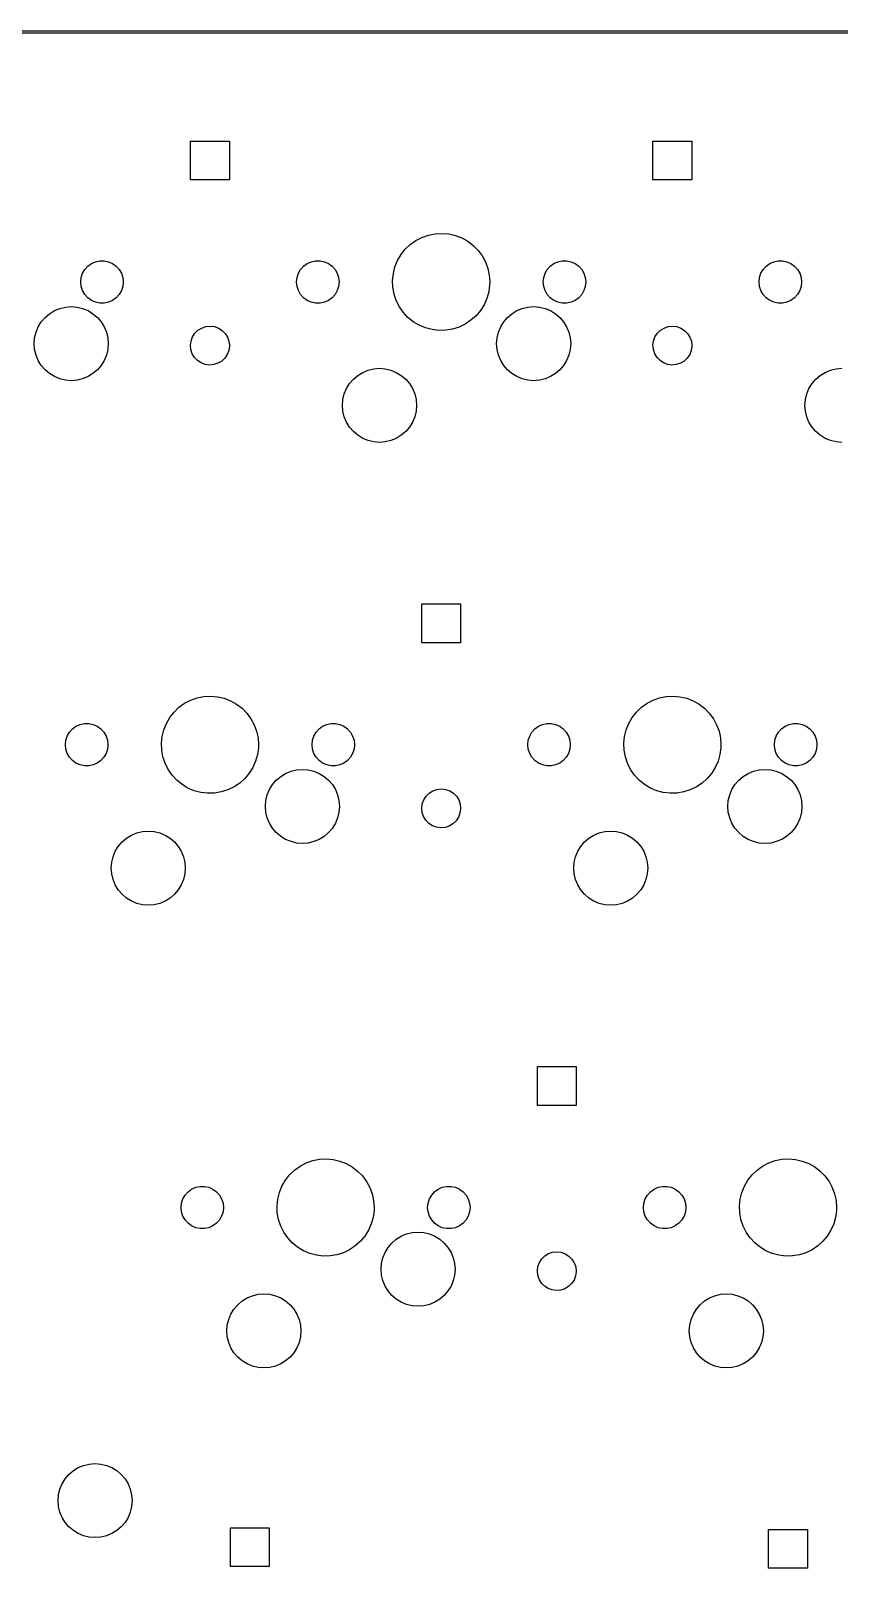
# Model space of a CAD drawing. Extents: x 64 to 386, y -179 to -50.
# Drawn here: x 122.3 to 155.6, y -113.8 to -50.5 of the extents above; entities that cross this region are included whole.
import ezdxf

# ---------------------------------------------------------------- set-up
doc = ezdxf.new("R2010")
doc.units = 0
doc.layers.add('BLACK', color=7, linetype='CONTINUOUS')

msp = doc.modelspace()

# ---------------------------------------------------------------- linework, layer by layer
at = {"layer": 'BLACK', "linetype": 'CONTINUOUS'}
for p, q in [((69.04, -50.46), (380.87, -50.46)), ((380.87, -50.56), (69.04, -50.56)), ((128.86, -56.6), (128.86, -55)), ((128.86, -55), (130.46, -55)), ((130.46, -55), (130.46, -56.6)), ((147.91, -56.6), (147.91, -55)), ((147.91, -55), (149.51, -55)), ((149.51, -55), (149.51, -56.6)), ((130.46, -56.6), (128.86, -56.6)), ((149.51, -56.6), (147.91, -56.6)), ((138.657, -58.8709), (138.934, -58.8158)), ((138.934, -58.8158), (139.216, -58.8002)), ((139.216, -58.8002), (139.498, -58.8246)), ((139.498, -58.8246), (139.773, -58.8884)), ((137.531, -59.6758), (137.706, -59.454)), ((137.706, -59.454), (137.91, -59.259)), ((137.91, -59.259), (138.14, -59.0947)), ((138.14, -59.0947), (138.391, -58.9645)), ((138.391, -58.9645), (138.657, -58.8709)), ((139.773, -58.8884), (140.037, -58.9903)), ((140.037, -58.9903), (140.283, -59.1284)), ((140.283, -59.1284), (140.508, -59.2998)), ((140.508, -59.2998), (140.706, -59.5011)), ((124.63, -60.1497), (124.777, -60.0422)), ((124.777, -60.0422), (124.945, -59.9678)), ((124.945, -59.9678), (125.124, -59.9298)), ((125.124, -59.9298), (125.306, -59.9298)), ((125.306, -59.9298), (125.485, -59.9678)), ((125.485, -59.9678), (125.652, -60.0422)), ((125.652, -60.0422), (125.8, -60.1497)), ((133.52, -60.1497), (133.667, -60.0422)), ((133.667, -60.0422), (133.835, -59.9678)), ((133.835, -59.9678), (134.014, -59.9298)), ((134.014, -59.9298), (134.196, -59.9298)), ((134.196, -59.9298), (134.375, -59.9678)), ((134.375, -59.9678), (134.542, -60.0422)), ((134.542, -60.0422), (134.69, -60.1497)), ((137.283, -60.182), (137.389, -59.9201)), ((137.389, -59.9201), (137.531, -59.6758)), ((140.706, -59.5011), (140.874, -59.7283)), ((140.874, -59.7283), (141.008, -59.977)), ((141.008, -59.977), (141.106, -60.242)), ((143.68, -60.1497), (143.827, -60.0422)), ((143.827, -60.0422), (143.995, -59.9678)), ((143.995, -59.9678), (144.174, -59.9298)), ((144.174, -59.9298), (144.356, -59.9298)), ((144.356, -59.9298), (144.535, -59.9678)), ((144.535, -59.9678), (144.702, -60.0422)), ((144.702, -60.0422), (144.85, -60.1497)), ((152.57, -60.1497), (152.718, -60.0422)), ((152.718, -60.0422), (152.885, -59.9678)), ((152.885, -59.9678), (153.064, -59.9298)), ((153.064, -59.9298), (153.246, -59.9298)), ((153.246, -59.9298), (153.425, -59.9678)), ((153.425, -59.9678), (153.593, -60.0422)), ((153.593, -60.0422), (153.74, -60.1497)), ((124.34, -60.8), (124.359, -60.6181)), ((124.359, -60.6181), (124.416, -60.4441)), ((124.416, -60.4441), (124.507, -60.2857)), ((124.507, -60.2857), (124.63, -60.1497)), ((125.8, -60.1497), (125.923, -60.2857)), ((125.923, -60.2857), (126.014, -60.4441)), ((126.014, -60.4441), (126.071, -60.6181)), ((126.071, -60.6181), (126.09, -60.8)), ((133.23, -60.8), (133.249, -60.6181)), ((133.249, -60.6181), (133.306, -60.4441)), ((133.306, -60.4441), (133.397, -60.2857)), ((133.397, -60.2857), (133.52, -60.1497)), ((134.69, -60.1497), (134.813, -60.2857)), ((134.813, -60.2857), (134.904, -60.4441)), ((134.904, -60.4441), (134.961, -60.6181)), ((134.961, -60.6181), (134.98, -60.8)), ((137.186, -60.7372), (137.215, -60.4561)), ((137.197, -61.0195), (137.186, -60.7372)), ((137.215, -60.4561), (137.283, -60.182)), ((141.106, -60.242), (141.165, -60.5182)), ((141.165, -60.5182), (141.185, -60.8)), ((143.39, -60.8), (143.409, -60.6181)), ((143.409, -60.6181), (143.466, -60.4441)), ((143.466, -60.4441), (143.557, -60.2857)), ((143.557, -60.2857), (143.68, -60.1497)), ((144.85, -60.1497), (144.973, -60.2857)), ((144.973, -60.2857), (145.064, -60.4441)), ((145.064, -60.4441), (145.121, -60.6181)), ((145.121, -60.6181), (145.14, -60.8)), ((152.28, -60.8), (152.299, -60.6181)), ((152.299, -60.6181), (152.356, -60.4441)), ((152.356, -60.4441), (152.447, -60.2857)), ((152.447, -60.2857), (152.57, -60.1497)), ((153.74, -60.1497), (153.863, -60.2857)), ((153.863, -60.2857), (153.954, -60.4441)), ((153.954, -60.4441), (154.011, -60.6181)), ((154.011, -60.6181), (154.03, -60.8)), ((124.359, -60.9819), (124.34, -60.8)), ((124.416, -61.1559), (124.359, -60.9819)), ((124.507, -61.3143), (124.416, -61.1559)), ((124.63, -61.4503), (124.507, -61.3143)), ((125.923, -61.3143), (125.8, -61.4503)), ((126.014, -61.1559), (125.923, -61.3143)), ((126.071, -60.9819), (126.014, -61.1559)), ((126.09, -60.8), (126.071, -60.9819)), ((133.249, -60.9819), (133.23, -60.8)), ((133.306, -61.1559), (133.249, -60.9819)), ((133.397, -61.3143), (133.306, -61.1559)), ((133.52, -61.4503), (133.397, -61.3143)), ((134.813, -61.3143), (134.69, -61.4503)), ((134.904, -61.1559), (134.813, -61.3143)), ((134.961, -60.9819), (134.904, -61.1559)), ((134.98, -60.8), (134.961, -60.9819)), ((137.248, -61.2974), (137.197, -61.0195)), ((137.337, -61.5654), (137.248, -61.2974)), ((141.143, -61.2056), (141.067, -61.4775)), ((141.181, -60.9256), (141.143, -61.2056)), ((141.185, -60.8), (141.181, -60.9256)), ((143.409, -60.9819), (143.39, -60.8)), ((143.466, -61.1559), (143.409, -60.9819)), ((143.557, -61.3143), (143.466, -61.1559)), ((143.68, -61.4503), (143.557, -61.3143)), ((144.973, -61.3143), (144.85, -61.4503)), ((145.064, -61.1559), (144.973, -61.3143)), ((145.121, -60.9819), (145.064, -61.1559)), ((145.14, -60.8), (145.121, -60.9819)), ((152.299, -60.9819), (152.28, -60.8)), ((152.356, -61.1559), (152.299, -60.9819)), ((152.447, -61.3143), (152.356, -61.1559)), ((152.57, -61.4503), (152.447, -61.3143)), ((153.863, -61.3143), (153.74, -61.4503)), ((153.954, -61.1559), (153.863, -61.3143)), ((154.011, -60.9819), (153.954, -61.1559)), ((154.03, -60.8), (154.011, -60.9819)), ((123.049, -62.1062), (123.253, -61.9812)), ((123.253, -61.9812), (123.474, -61.8896)), ((123.474, -61.8896), (123.706, -61.8338)), ((123.706, -61.8338), (123.945, -61.815)), ((123.945, -61.815), (124.184, -61.8338)), ((124.184, -61.8338), (124.416, -61.8896)), ((124.416, -61.8896), (124.637, -61.9812)), ((124.777, -61.5578), (124.63, -61.4503)), ((124.637, -61.9812), (124.841, -62.1062)), ((124.945, -61.6322), (124.777, -61.5578)), ((125.124, -61.6702), (124.945, -61.6322)), ((125.306, -61.6702), (125.124, -61.6702)), ((125.485, -61.6322), (125.306, -61.6702)), ((125.652, -61.5578), (125.485, -61.6322)), ((125.8, -61.4503), (125.652, -61.5578)), ((133.667, -61.5578), (133.52, -61.4503)), ((133.835, -61.6322), (133.667, -61.5578)), ((134.014, -61.6702), (133.835, -61.6322)), ((134.196, -61.6702), (134.014, -61.6702)), ((134.375, -61.6322), (134.196, -61.6702)), ((134.542, -61.5578), (134.375, -61.6322)), ((134.69, -61.4503), (134.542, -61.5578)), ((137.464, -61.8181), (137.337, -61.5654)), ((137.624, -62.0505), (137.464, -61.8181)), ((140.803, -61.9756), (140.621, -62.1918)), ((140.953, -61.7359), (140.803, -61.9756)), ((141.067, -61.4775), (140.953, -61.7359)), ((142.099, -62.1062), (142.303, -61.9812)), ((142.303, -61.9812), (142.524, -61.8896)), ((142.524, -61.8896), (142.756, -61.8338)), ((142.756, -61.8338), (142.995, -61.815)), ((142.995, -61.815), (143.234, -61.8338)), ((143.234, -61.8338), (143.466, -61.8896)), ((143.466, -61.8896), (143.687, -61.9812)), ((143.827, -61.5578), (143.68, -61.4503)), ((143.687, -61.9812), (143.891, -62.1062)), ((143.995, -61.6322), (143.827, -61.5578)), ((144.174, -61.6702), (143.995, -61.6322)), ((144.356, -61.6702), (144.174, -61.6702)), ((144.535, -61.6322), (144.356, -61.6702)), ((144.702, -61.5578), (144.535, -61.6322)), ((144.85, -61.4503), (144.702, -61.5578)), ((152.718, -61.5578), (152.57, -61.4503)), ((152.885, -61.6322), (152.718, -61.5578)), ((153.064, -61.6702), (152.885, -61.6322)), ((153.246, -61.6702), (153.064, -61.6702)), ((153.425, -61.6322), (153.246, -61.6702)), ((153.593, -61.5578), (153.425, -61.6322)), ((153.74, -61.4503), (153.593, -61.5578)), ((122.495, -62.8687), (122.586, -62.6477)), ((122.586, -62.6477), (122.711, -62.4436)), ((122.711, -62.4436), (122.867, -62.2617)), ((122.867, -62.2617), (123.049, -62.1062)), ((124.841, -62.1062), (125.023, -62.2617)), ((125.023, -62.2617), (125.179, -62.4436)), ((125.179, -62.4436), (125.304, -62.6477)), ((125.304, -62.6477), (125.395, -62.8687)), ((129.319, -62.6961), (129.488, -62.6387)), ((129.488, -62.6387), (129.666, -62.62)), ((129.666, -62.62), (129.843, -62.6411)), ((129.843, -62.6411), (130.011, -62.701)), ((137.816, -62.2579), (137.624, -62.0505)), ((138.035, -62.4363), (137.816, -62.2579)), ((138.277, -62.582), (138.035, -62.4363)), ((138.537, -62.6922), (138.277, -62.582)), ((140.176, -62.5373), (139.921, -62.6596)), ((140.411, -62.3803), (140.176, -62.5373)), ((140.621, -62.1918), (140.411, -62.3803)), ((141.545, -62.8687), (141.636, -62.6477)), ((141.636, -62.6477), (141.761, -62.4436)), ((141.761, -62.4436), (141.917, -62.2617)), ((141.917, -62.2617), (142.099, -62.1062)), ((143.891, -62.1062), (144.073, -62.2617)), ((144.073, -62.2617), (144.229, -62.4436)), ((144.229, -62.4436), (144.354, -62.6477)), ((144.354, -62.6477), (144.445, -62.8687)), ((148.369, -62.6961), (148.538, -62.6387)), ((148.538, -62.6387), (148.716, -62.62)), ((148.716, -62.62), (148.893, -62.6411)), ((148.893, -62.6411), (149.061, -62.701)), ((122.42, -63.34), (122.439, -63.1014)), ((122.439, -63.1014), (122.495, -62.8687)), ((125.395, -62.8687), (125.451, -63.1014)), ((125.451, -63.1014), (125.47, -63.34)), ((128.86, -63.4088), (128.882, -63.2319)), ((128.882, -63.2319), (128.943, -63.0643)), ((128.943, -63.0643), (129.04, -62.9144)), ((129.04, -62.9144), (129.167, -62.7896)), ((129.167, -62.7896), (129.319, -62.6961)), ((130.011, -62.701), (130.161, -62.7965)), ((130.161, -62.7965), (130.287, -62.9231)), ((130.287, -62.9231), (130.381, -63.0743)), ((130.381, -63.0743), (130.44, -63.2428)), ((130.44, -63.2428), (130.46, -63.42)), ((138.81, -62.7646), (138.537, -62.6922)), ((139.091, -62.7978), (138.81, -62.7646)), ((139.373, -62.7911), (139.091, -62.7978)), ((139.652, -62.7447), (139.373, -62.7911)), ((139.921, -62.6596), (139.652, -62.7447)), ((141.47, -63.34), (141.489, -63.1014)), ((141.489, -63.1014), (141.545, -62.8687)), ((144.445, -62.8687), (144.501, -63.1014)), ((144.501, -63.1014), (144.52, -63.34)), ((147.91, -63.4088), (147.932, -63.2319)), ((147.932, -63.2319), (147.993, -63.0643)), ((147.993, -63.0643), (148.09, -62.9144)), ((148.09, -62.9144), (148.217, -62.7896)), ((148.217, -62.7896), (148.369, -62.6961)), ((149.061, -62.701), (149.211, -62.7965)), ((149.211, -62.7965), (149.337, -62.9231)), ((149.337, -62.9231), (149.431, -63.0743)), ((149.431, -63.0743), (149.49, -63.2428)), ((149.49, -63.2428), (149.51, -63.42)), ((122.439, -63.5786), (122.42, -63.34)), ((122.495, -63.8113), (122.439, -63.5786)), ((122.586, -64.0323), (122.495, -63.8113)), ((125.395, -63.8113), (125.304, -64.0323)), ((125.451, -63.5786), (125.395, -63.8113)), ((125.47, -63.34), (125.451, -63.5786)), ((128.877, -63.5863), (128.86, -63.4088)), ((128.934, -63.7556), (128.877, -63.5863)), ((129.026, -63.9081), (128.934, -63.7556)), ((129.15, -64.0364), (129.026, -63.9081)), ((130.372, -63.7857), (130.273, -63.9342)), ((130.435, -63.619), (130.372, -63.7857)), ((130.46, -63.4423), (130.435, -63.619)), ((130.46, -63.42), (130.46, -63.4423)), ((141.489, -63.5786), (141.47, -63.34)), ((141.545, -63.8113), (141.489, -63.5786)), ((141.636, -64.0323), (141.545, -63.8113)), ((144.445, -63.8113), (144.354, -64.0323)), ((144.501, -63.5786), (144.445, -63.8113)), ((144.52, -63.34), (144.501, -63.5786)), ((147.927, -63.5863), (147.91, -63.4088)), ((147.984, -63.7556), (147.927, -63.5863)), ((148.076, -63.9081), (147.984, -63.7556)), ((148.2, -64.0364), (148.076, -63.9081)), ((149.422, -63.7857), (149.323, -63.9342)), ((149.485, -63.619), (149.422, -63.7857)), ((149.51, -63.4423), (149.485, -63.619)), ((149.51, -63.42), (149.51, -63.4423)), ((122.711, -64.2364), (122.586, -64.0323)), ((122.867, -64.4183), (122.711, -64.2364)), ((123.049, -64.5738), (122.867, -64.4183)), ((125.023, -64.4183), (124.841, -64.5738)), ((125.179, -64.2364), (125.023, -64.4183)), ((125.304, -64.0323), (125.179, -64.2364)), ((129.299, -64.1341), (129.15, -64.0364)), ((129.466, -64.1962), (129.299, -64.1341)), ((129.643, -64.2198), (129.466, -64.1962)), ((129.821, -64.2037), (129.643, -64.2198)), ((129.99, -64.1485), (129.821, -64.2037)), ((130.144, -64.0572), (129.99, -64.1485)), ((130.273, -63.9342), (130.144, -64.0572)), ((135.749, -64.6462), (135.953, -64.5212)), ((135.953, -64.5212), (136.174, -64.4296)), ((136.174, -64.4296), (136.406, -64.3738)), ((136.406, -64.3738), (136.645, -64.355)), ((136.645, -64.355), (136.884, -64.3738)), ((136.884, -64.3738), (137.116, -64.4296)), ((137.116, -64.4296), (137.337, -64.5212)), ((137.337, -64.5212), (137.541, -64.6462)), ((141.761, -64.2364), (141.636, -64.0323)), ((141.917, -64.4183), (141.761, -64.2364)), ((142.099, -64.5738), (141.917, -64.4183)), ((144.073, -64.4183), (143.891, -64.5738)), ((144.229, -64.2364), (144.073, -64.4183)), ((144.354, -64.0323), (144.229, -64.2364)), ((148.349, -64.1341), (148.2, -64.0364)), ((148.516, -64.1962), (148.349, -64.1341)), ((148.693, -64.2198), (148.516, -64.1962)), ((148.871, -64.2037), (148.693, -64.2198)), ((149.04, -64.1485), (148.871, -64.2037)), ((149.194, -64.0572), (149.04, -64.1485)), ((149.323, -63.9342), (149.194, -64.0572)), ((154.799, -64.6462), (155.003, -64.5212)), ((155.003, -64.5212), (155.224, -64.4296)), ((155.224, -64.4296), (155.456, -64.3738)), ((155.456, -64.3738), (155.695, -64.355)), ((123.253, -64.6988), (123.049, -64.5738)), ((123.474, -64.7904), (123.253, -64.6988)), ((123.706, -64.8462), (123.474, -64.7904)), ((123.945, -64.865), (123.706, -64.8462)), ((124.184, -64.8462), (123.945, -64.865)), ((124.416, -64.7904), (124.184, -64.8462)), ((124.637, -64.6988), (124.416, -64.7904)), ((124.841, -64.5738), (124.637, -64.6988)), ((135.195, -65.4087), (135.286, -65.1877)), ((135.286, -65.1877), (135.411, -64.9836)), ((135.411, -64.9836), (135.567, -64.8017)), ((135.567, -64.8017), (135.749, -64.6462)), ((137.541, -64.6462), (137.723, -64.8017)), ((137.723, -64.8017), (137.879, -64.9836)), ((137.879, -64.9836), (138.004, -65.1877)), ((138.004, -65.1877), (138.095, -65.4087)), ((142.303, -64.6988), (142.099, -64.5738)), ((142.524, -64.7904), (142.303, -64.6988)), ((142.756, -64.8462), (142.524, -64.7904)), ((142.995, -64.865), (142.756, -64.8462)), ((143.234, -64.8462), (142.995, -64.865)), ((143.466, -64.7904), (143.234, -64.8462)), ((143.687, -64.6988), (143.466, -64.7904)), ((143.891, -64.5738), (143.687, -64.6988)), ((154.245, -65.4087), (154.336, -65.1877)), ((154.336, -65.1877), (154.461, -64.9836)), ((154.461, -64.9836), (154.617, -64.8017)), ((154.617, -64.8017), (154.799, -64.6462)), ((135.12, -65.88), (135.139, -65.6414)), ((135.139, -65.6414), (135.195, -65.4087)), ((138.095, -65.4087), (138.151, -65.6414)), ((138.151, -65.6414), (138.17, -65.88)), ((154.17, -65.88), (154.189, -65.6414)), ((154.189, -65.6414), (154.245, -65.4087)), ((135.139, -66.1186), (135.12, -65.88)), ((135.195, -66.3513), (135.139, -66.1186)), ((135.286, -66.5723), (135.195, -66.3513)), ((138.095, -66.3513), (138.004, -66.5723)), ((138.151, -66.1186), (138.095, -66.3513)), ((138.17, -65.88), (138.151, -66.1186)), ((154.189, -66.1186), (154.17, -65.88)), ((154.245, -66.3513), (154.189, -66.1186)), ((154.336, -66.5723), (154.245, -66.3513)), ((135.411, -66.7764), (135.286, -66.5723)), ((135.567, -66.9583), (135.411, -66.7764)), ((135.749, -67.1138), (135.567, -66.9583)), ((137.723, -66.9583), (137.541, -67.1138)), ((137.879, -66.7764), (137.723, -66.9583)), ((138.004, -66.5723), (137.879, -66.7764)), ((154.461, -66.7764), (154.336, -66.5723)), ((154.617, -66.9583), (154.461, -66.7764)), ((154.799, -67.1138), (154.617, -66.9583)), ((135.953, -67.2388), (135.749, -67.1138)), ((136.174, -67.3304), (135.953, -67.2388)), ((136.406, -67.3862), (136.174, -67.3304)), ((136.645, -67.405), (136.406, -67.3862)), ((136.884, -67.3862), (136.645, -67.405)), ((137.116, -67.3304), (136.884, -67.3862)), ((137.337, -67.2388), (137.116, -67.3304)), ((137.541, -67.1138), (137.337, -67.2388)), ((155.003, -67.2388), (154.799, -67.1138)), ((155.224, -67.3304), (155.003, -67.2388)), ((155.456, -67.3862), (155.224, -67.3304)), ((155.695, -67.405), (155.456, -67.3862)), ((138.385, -75.65), (138.385, -74.05)), ((138.385, -74.05), (139.985, -74.05)), ((139.985, -74.05), (139.985, -75.65)), ((139.985, -75.65), (138.385, -75.65)), ((128.181, -78.504), (128.385, -78.309)), ((128.385, -78.309), (128.615, -78.1447)), ((128.615, -78.1447), (128.866, -78.0145)), ((128.866, -78.0145), (129.132, -77.9209)), ((129.132, -77.9209), (129.409, -77.8658)), ((129.409, -77.8658), (129.691, -77.8502)), ((129.691, -77.8502), (129.973, -77.8746)), ((129.973, -77.8746), (130.248, -77.9384)), ((130.248, -77.9384), (130.512, -78.0403)), ((130.512, -78.0403), (130.758, -78.1784)), ((130.758, -78.1784), (130.983, -78.3498)), ((130.983, -78.3498), (131.181, -78.5511)), ((147.231, -78.504), (147.435, -78.309)), ((147.435, -78.309), (147.665, -78.1447)), ((147.665, -78.1447), (147.916, -78.0145)), ((147.916, -78.0145), (148.182, -77.9209)), ((148.182, -77.9209), (148.459, -77.8658)), ((148.459, -77.8658), (148.741, -77.8502)), ((148.741, -77.8502), (149.023, -77.8746)), ((149.023, -77.8746), (149.298, -77.9384)), ((149.298, -77.9384), (149.562, -78.0403)), ((149.562, -78.0403), (149.808, -78.1784)), ((149.808, -78.1784), (150.033, -78.3498)), ((150.033, -78.3498), (150.231, -78.5511)), ((123.995, -79.1997), (124.142, -79.0922)), ((124.142, -79.0922), (124.31, -79.0178)), ((124.31, -79.0178), (124.489, -78.9798)), ((124.489, -78.9798), (124.671, -78.9798)), ((124.671, -78.9798), (124.85, -79.0178)), ((124.85, -79.0178), (125.017, -79.0922)), ((125.017, -79.0922), (125.165, -79.1997)), ((127.758, -79.232), (127.864, -78.9701)), ((127.864, -78.9701), (128.006, -78.7258)), ((128.006, -78.7258), (128.181, -78.504)), ((131.181, -78.5511), (131.349, -78.7783)), ((131.349, -78.7783), (131.483, -79.027)), ((131.483, -79.027), (131.581, -79.292)), ((134.155, -79.1997), (134.302, -79.0922)), ((134.302, -79.0922), (134.47, -79.0178)), ((134.47, -79.0178), (134.649, -78.9798)), ((134.649, -78.9798), (134.831, -78.9798)), ((134.831, -78.9798), (135.01, -79.0178)), ((135.01, -79.0178), (135.177, -79.0922)), ((135.177, -79.0922), (135.325, -79.1997)), ((143.045, -79.1997), (143.192, -79.0922)), ((143.192, -79.0922), (143.36, -79.0178)), ((143.36, -79.0178), (143.539, -78.9798)), ((143.539, -78.9798), (143.721, -78.9798)), ((143.721, -78.9798), (143.9, -79.0178)), ((143.9, -79.0178), (144.067, -79.0922)), ((144.067, -79.0922), (144.215, -79.1997)), ((146.808, -79.232), (146.914, -78.9701)), ((146.914, -78.9701), (147.056, -78.7258)), ((147.056, -78.7258), (147.231, -78.504)), ((150.231, -78.5511), (150.399, -78.7783)), ((150.399, -78.7783), (150.533, -79.027)), ((150.533, -79.027), (150.631, -79.292)), ((153.205, -79.1997), (153.352, -79.0922)), ((153.352, -79.0922), (153.52, -79.0178)), ((153.52, -79.0178), (153.699, -78.9798)), ((153.699, -78.9798), (153.881, -78.9798)), ((153.881, -78.9798), (154.06, -79.0178)), ((154.06, -79.0178), (154.227, -79.0922)), ((154.227, -79.0922), (154.375, -79.1997)), ((123.705, -79.85), (123.724, -79.6681)), ((123.724, -79.6681), (123.781, -79.4941)), ((123.781, -79.4941), (123.872, -79.3357)), ((123.872, -79.3357), (123.995, -79.1997)), ((125.165, -79.1997), (125.288, -79.3357)), ((125.288, -79.3357), (125.379, -79.4941)), ((125.379, -79.4941), (125.436, -79.6681)), ((125.436, -79.6681), (125.455, -79.85)), ((127.661, -79.7872), (127.69, -79.5061)), ((127.69, -79.5061), (127.758, -79.232)), ((131.581, -79.292), (131.64, -79.5682)), ((131.64, -79.5682), (131.66, -79.85)), ((133.865, -79.85), (133.884, -79.6681)), ((133.884, -79.6681), (133.941, -79.4941)), ((133.941, -79.4941), (134.032, -79.3357)), ((134.032, -79.3357), (134.155, -79.1997)), ((135.325, -79.1997), (135.448, -79.3357)), ((135.448, -79.3357), (135.539, -79.4941)), ((135.539, -79.4941), (135.596, -79.6681)), ((135.596, -79.6681), (135.615, -79.85)), ((142.755, -79.85), (142.774, -79.6681)), ((142.774, -79.6681), (142.831, -79.4941)), ((142.831, -79.4941), (142.922, -79.3357)), ((142.922, -79.3357), (143.045, -79.1997)), ((144.215, -79.1997), (144.338, -79.3357)), ((144.338, -79.3357), (144.429, -79.4941)), ((144.429, -79.4941), (144.486, -79.6681)), ((144.486, -79.6681), (144.505, -79.85)), ((146.711, -79.7872), (146.74, -79.5061)), ((146.74, -79.5061), (146.808, -79.232)), ((150.631, -79.292), (150.69, -79.5682)), ((150.69, -79.5682), (150.71, -79.85)), ((152.915, -79.85), (152.934, -79.6681)), ((152.934, -79.6681), (152.991, -79.4941)), ((152.991, -79.4941), (153.082, -79.3357)), ((153.082, -79.3357), (153.205, -79.1997)), ((154.375, -79.1997), (154.498, -79.3357)), ((154.498, -79.3357), (154.589, -79.4941)), ((154.589, -79.4941), (154.646, -79.6681)), ((154.646, -79.6681), (154.665, -79.85)), ((123.724, -80.0319), (123.705, -79.85)), ((123.781, -80.2059), (123.724, -80.0319)), ((123.872, -80.3643), (123.781, -80.2059)), ((123.995, -80.5003), (123.872, -80.3643)), ((125.288, -80.3643), (125.165, -80.5003)), ((125.379, -80.2059), (125.288, -80.3643)), ((125.436, -80.0319), (125.379, -80.2059)), ((125.455, -79.85), (125.436, -80.0319)), ((127.672, -80.0695), (127.661, -79.7872)), ((127.723, -80.3474), (127.672, -80.0695)), ((127.812, -80.6154), (127.723, -80.3474)), ((131.618, -80.2556), (131.542, -80.5275)), ((131.656, -79.9756), (131.618, -80.2556)), ((131.66, -79.85), (131.656, -79.9756)), ((133.884, -80.0319), (133.865, -79.85)), ((133.941, -80.2059), (133.884, -80.0319)), ((134.032, -80.3643), (133.941, -80.2059)), ((134.155, -80.5003), (134.032, -80.3643)), ((135.448, -80.3643), (135.325, -80.5003)), ((135.539, -80.2059), (135.448, -80.3643)), ((135.596, -80.0319), (135.539, -80.2059)), ((135.615, -79.85), (135.596, -80.0319)), ((142.774, -80.0319), (142.755, -79.85)), ((142.831, -80.2059), (142.774, -80.0319)), ((142.922, -80.3643), (142.831, -80.2059)), ((143.045, -80.5003), (142.922, -80.3643)), ((144.338, -80.3643), (144.215, -80.5003)), ((144.429, -80.2059), (144.338, -80.3643)), ((144.486, -80.0319), (144.429, -80.2059)), ((144.505, -79.85), (144.486, -80.0319)), ((146.722, -80.0695), (146.711, -79.7872)), ((146.773, -80.3474), (146.722, -80.0695)), ((146.862, -80.6154), (146.773, -80.3474)), ((150.668, -80.2556), (150.592, -80.5275)), ((150.706, -79.9756), (150.668, -80.2556)), ((150.71, -79.85), (150.706, -79.9756)), ((152.934, -80.0319), (152.915, -79.85)), ((152.991, -80.2059), (152.934, -80.0319)), ((153.082, -80.3643), (152.991, -80.2059)), ((153.205, -80.5003), (153.082, -80.3643)), ((154.498, -80.3643), (154.375, -80.5003)), ((154.589, -80.2059), (154.498, -80.3643)), ((154.646, -80.0319), (154.589, -80.2059)), ((154.665, -79.85), (154.646, -80.0319)), ((124.142, -80.6078), (123.995, -80.5003)), ((124.31, -80.6822), (124.142, -80.6078)), ((124.489, -80.7202), (124.31, -80.6822)), ((124.671, -80.7202), (124.489, -80.7202)), ((124.85, -80.6822), (124.671, -80.7202)), ((125.017, -80.6078), (124.85, -80.6822)), ((125.165, -80.5003), (125.017, -80.6078)), ((127.939, -80.8681), (127.812, -80.6154)), ((128.099, -81.1005), (127.939, -80.8681)), ((131.428, -80.7859), (131.278, -81.0256)), ((131.542, -80.5275), (131.428, -80.7859)), ((132.778, -81.0312), (132.999, -80.9396)), ((132.999, -80.9396), (133.231, -80.8838)), ((133.231, -80.8838), (133.47, -80.865)), ((133.47, -80.865), (133.709, -80.8838)), ((133.709, -80.8838), (133.941, -80.9396)), ((133.941, -80.9396), (134.162, -81.0312)), ((134.302, -80.6078), (134.155, -80.5003)), ((134.47, -80.6822), (134.302, -80.6078)), ((134.649, -80.7202), (134.47, -80.6822)), ((134.831, -80.7202), (134.649, -80.7202)), ((135.01, -80.6822), (134.831, -80.7202)), ((135.177, -80.6078), (135.01, -80.6822)), ((135.325, -80.5003), (135.177, -80.6078)), ((143.192, -80.6078), (143.045, -80.5003)), ((143.36, -80.6822), (143.192, -80.6078)), ((143.539, -80.7202), (143.36, -80.6822)), ((143.721, -80.7202), (143.539, -80.7202)), ((143.9, -80.6822), (143.721, -80.7202)), ((144.067, -80.6078), (143.9, -80.6822)), ((144.215, -80.5003), (144.067, -80.6078)), ((146.989, -80.8681), (146.862, -80.6154)), ((147.149, -81.1005), (146.989, -80.8681)), ((150.478, -80.7859), (150.328, -81.0256)), ((150.592, -80.5275), (150.478, -80.7859)), ((151.828, -81.0312), (152.049, -80.9396)), ((152.049, -80.9396), (152.281, -80.8838)), ((152.281, -80.8838), (152.52, -80.865)), ((152.52, -80.865), (152.759, -80.8838)), ((152.759, -80.8838), (152.991, -80.9396)), ((152.991, -80.9396), (153.212, -81.0312)), ((153.352, -80.6078), (153.205, -80.5003)), ((153.52, -80.6822), (153.352, -80.6078)), ((153.699, -80.7202), (153.52, -80.6822)), ((153.881, -80.7202), (153.699, -80.7202)), ((154.06, -80.6822), (153.881, -80.7202)), ((154.227, -80.6078), (154.06, -80.6822)), ((154.375, -80.5003), (154.227, -80.6078)), ((128.291, -81.3079), (128.099, -81.1005)), ((128.51, -81.4863), (128.291, -81.3079)), ((128.752, -81.632), (128.51, -81.4863)), ((129.012, -81.7422), (128.752, -81.632)), ((130.651, -81.5873), (130.396, -81.7096)), ((130.886, -81.4303), (130.651, -81.5873)), ((131.096, -81.2418), (130.886, -81.4303)), ((131.278, -81.0256), (131.096, -81.2418)), ((132.111, -81.6977), (132.236, -81.4936)), ((132.236, -81.4936), (132.392, -81.3117)), ((132.392, -81.3117), (132.574, -81.1562)), ((132.574, -81.1562), (132.778, -81.0312)), ((134.162, -81.0312), (134.366, -81.1562)), ((134.366, -81.1562), (134.548, -81.3117)), ((134.548, -81.3117), (134.704, -81.4936)), ((134.704, -81.4936), (134.829, -81.6977)), ((147.341, -81.3079), (147.149, -81.1005)), ((147.56, -81.4863), (147.341, -81.3079)), ((147.802, -81.632), (147.56, -81.4863)), ((148.062, -81.7422), (147.802, -81.632)), ((149.701, -81.5873), (149.446, -81.7096)), ((149.936, -81.4303), (149.701, -81.5873)), ((150.146, -81.2418), (149.936, -81.4303)), ((150.328, -81.0256), (150.146, -81.2418)), ((151.161, -81.6977), (151.286, -81.4936)), ((151.286, -81.4936), (151.442, -81.3117)), ((151.442, -81.3117), (151.624, -81.1562)), ((151.624, -81.1562), (151.828, -81.0312)), ((153.212, -81.0312), (153.416, -81.1562)), ((153.416, -81.1562), (153.598, -81.3117)), ((153.598, -81.3117), (153.754, -81.4936)), ((153.754, -81.4936), (153.879, -81.6977)), ((129.285, -81.8146), (129.012, -81.7422)), ((129.566, -81.8478), (129.285, -81.8146)), ((129.848, -81.8411), (129.566, -81.8478)), ((130.127, -81.7947), (129.848, -81.8411)), ((130.396, -81.7096), (130.127, -81.7947)), ((131.945, -82.39), (131.964, -82.1514)), ((131.964, -82.1514), (132.02, -81.9187)), ((132.02, -81.9187), (132.111, -81.6977)), ((134.829, -81.6977), (134.92, -81.9187)), ((134.92, -81.9187), (134.976, -82.1514)), ((134.976, -82.1514), (134.995, -82.39)), ((138.407, -82.2819), (138.468, -82.1143)), ((138.468, -82.1143), (138.565, -81.9644)), ((138.565, -81.9644), (138.692, -81.8396)), ((138.692, -81.8396), (138.844, -81.7461)), ((138.844, -81.7461), (139.013, -81.6887)), ((139.013, -81.6887), (139.191, -81.67)), ((139.191, -81.67), (139.368, -81.6911)), ((139.368, -81.6911), (139.536, -81.751)), ((139.536, -81.751), (139.686, -81.8465)), ((139.686, -81.8465), (139.812, -81.9731)), ((139.812, -81.9731), (139.906, -82.1243)), ((139.906, -82.1243), (139.965, -82.2928)), ((148.335, -81.8146), (148.062, -81.7422)), ((148.616, -81.8478), (148.335, -81.8146)), ((148.898, -81.8411), (148.616, -81.8478)), ((149.177, -81.7947), (148.898, -81.8411)), ((149.446, -81.7096), (149.177, -81.7947)), ((150.995, -82.39), (151.014, -82.1514)), ((151.014, -82.1514), (151.07, -81.9187)), ((151.07, -81.9187), (151.161, -81.6977)), ((153.879, -81.6977), (153.97, -81.9187)), ((153.97, -81.9187), (154.026, -82.1514)), ((154.026, -82.1514), (154.045, -82.39)), ((131.964, -82.6286), (131.945, -82.39)), ((132.02, -82.8613), (131.964, -82.6286)), ((132.111, -83.0823), (132.02, -82.8613)), ((134.92, -82.8613), (134.829, -83.0823)), ((134.976, -82.6286), (134.92, -82.8613)), ((134.995, -82.39), (134.976, -82.6286)), ((138.385, -82.4588), (138.407, -82.2819)), ((138.402, -82.6363), (138.385, -82.4588)), ((138.459, -82.8056), (138.402, -82.6363)), ((138.551, -82.9581), (138.459, -82.8056)), ((139.897, -82.8357), (139.798, -82.9842)), ((139.96, -82.669), (139.897, -82.8357)), ((139.985, -82.4923), (139.96, -82.669)), ((139.965, -82.2928), (139.985, -82.47)), ((139.985, -82.47), (139.985, -82.4923)), ((151.014, -82.6286), (150.995, -82.39)), ((151.07, -82.8613), (151.014, -82.6286)), ((151.161, -83.0823), (151.07, -82.8613)), ((153.97, -82.8613), (153.879, -83.0823)), ((154.026, -82.6286), (153.97, -82.8613)), ((154.045, -82.39), (154.026, -82.6286)), ((126.428, -83.5712), (126.649, -83.4796)), ((126.649, -83.4796), (126.881, -83.4238)), ((126.881, -83.4238), (127.12, -83.405)), ((127.12, -83.405), (127.359, -83.4238)), ((127.359, -83.4238), (127.591, -83.4796)), ((127.591, -83.4796), (127.812, -83.5712)), ((132.236, -83.2864), (132.111, -83.0823)), ((132.392, -83.4683), (132.236, -83.2864)), ((132.574, -83.6238), (132.392, -83.4683)), ((134.548, -83.4683), (134.366, -83.6238)), ((134.704, -83.2864), (134.548, -83.4683)), ((134.829, -83.0823), (134.704, -83.2864)), ((138.675, -83.0864), (138.551, -82.9581)), ((138.824, -83.1841), (138.675, -83.0864)), ((138.991, -83.2462), (138.824, -83.1841)), ((139.168, -83.2698), (138.991, -83.2462)), ((139.346, -83.2537), (139.168, -83.2698)), ((139.515, -83.1985), (139.346, -83.2537)), ((139.669, -83.1072), (139.515, -83.1985)), ((139.798, -82.9842), (139.669, -83.1072)), ((145.478, -83.5712), (145.699, -83.4796)), ((145.699, -83.4796), (145.931, -83.4238)), ((145.931, -83.4238), (146.17, -83.405)), ((146.17, -83.405), (146.409, -83.4238)), ((146.409, -83.4238), (146.641, -83.4796)), ((146.641, -83.4796), (146.862, -83.5712)), ((151.286, -83.2864), (151.161, -83.0823)), ((151.442, -83.4683), (151.286, -83.2864)), ((151.624, -83.6238), (151.442, -83.4683)), ((153.598, -83.4683), (153.416, -83.6238)), ((153.754, -83.2864), (153.598, -83.4683)), ((153.879, -83.0823), (153.754, -83.2864)), ((125.761, -84.2377), (125.886, -84.0336)), ((125.886, -84.0336), (126.042, -83.8517)), ((126.042, -83.8517), (126.224, -83.6962)), ((126.224, -83.6962), (126.428, -83.5712)), ((127.812, -83.5712), (128.016, -83.6962)), ((128.016, -83.6962), (128.198, -83.8517)), ((128.198, -83.8517), (128.354, -84.0336)), ((128.354, -84.0336), (128.479, -84.2377)), ((132.778, -83.7488), (132.574, -83.6238)), ((132.999, -83.8404), (132.778, -83.7488)), ((133.231, -83.8962), (132.999, -83.8404)), ((133.47, -83.915), (133.231, -83.8962)), ((133.709, -83.8962), (133.47, -83.915)), ((133.941, -83.8404), (133.709, -83.8962)), ((134.162, -83.7488), (133.941, -83.8404)), ((134.366, -83.6238), (134.162, -83.7488)), ((144.811, -84.2377), (144.936, -84.0336)), ((144.936, -84.0336), (145.092, -83.8517)), ((145.092, -83.8517), (145.274, -83.6962)), ((145.274, -83.6962), (145.478, -83.5712)), ((146.862, -83.5712), (147.066, -83.6962)), ((147.066, -83.6962), (147.248, -83.8517)), ((147.248, -83.8517), (147.404, -84.0336)), ((147.404, -84.0336), (147.529, -84.2377)), ((151.828, -83.7488), (151.624, -83.6238)), ((152.049, -83.8404), (151.828, -83.7488)), ((152.281, -83.8962), (152.049, -83.8404)), ((152.52, -83.915), (152.281, -83.8962)), ((152.759, -83.8962), (152.52, -83.915)), ((152.991, -83.8404), (152.759, -83.8962)), ((153.212, -83.7488), (152.991, -83.8404)), ((153.416, -83.6238), (153.212, -83.7488)), ((125.595, -84.93), (125.614, -84.6914)), ((125.614, -84.6914), (125.67, -84.4587)), ((125.67, -84.4587), (125.761, -84.2377)), ((128.479, -84.2377), (128.57, -84.4587)), ((128.57, -84.4587), (128.626, -84.6914)), ((128.626, -84.6914), (128.645, -84.93)), ((144.645, -84.93), (144.664, -84.6914)), ((144.664, -84.6914), (144.72, -84.4587)), ((144.72, -84.4587), (144.811, -84.2377)), ((147.529, -84.2377), (147.62, -84.4587)), ((147.62, -84.4587), (147.676, -84.6914)), ((147.676, -84.6914), (147.695, -84.93)), ((125.614, -85.1686), (125.595, -84.93)), ((125.67, -85.4013), (125.614, -85.1686)), ((125.761, -85.6223), (125.67, -85.4013)), ((128.57, -85.4013), (128.479, -85.6223)), ((128.626, -85.1686), (128.57, -85.4013)), ((128.645, -84.93), (128.626, -85.1686)), ((144.664, -85.1686), (144.645, -84.93)), ((144.72, -85.4013), (144.664, -85.1686)), ((144.811, -85.6223), (144.72, -85.4013)), ((147.62, -85.4013), (147.529, -85.6223)), ((147.676, -85.1686), (147.62, -85.4013)), ((147.695, -84.93), (147.676, -85.1686)), ((125.886, -85.8264), (125.761, -85.6223)), ((126.042, -86.0083), (125.886, -85.8264)), ((126.224, -86.1638), (126.042, -86.0083)), ((128.198, -86.0083), (128.016, -86.1638)), ((128.354, -85.8264), (128.198, -86.0083)), ((128.479, -85.6223), (128.354, -85.8264)), ((144.936, -85.8264), (144.811, -85.6223)), ((145.092, -86.0083), (144.936, -85.8264)), ((145.274, -86.1638), (145.092, -86.0083)), ((147.248, -86.0083), (147.066, -86.1638)), ((147.404, -85.8264), (147.248, -86.0083)), ((147.529, -85.6223), (147.404, -85.8264)), ((126.428, -86.2888), (126.224, -86.1638)), ((126.649, -86.3804), (126.428, -86.2888)), ((126.881, -86.4362), (126.649, -86.3804)), ((127.12, -86.455), (126.881, -86.4362)), ((127.359, -86.4362), (127.12, -86.455)), ((127.591, -86.3804), (127.359, -86.4362)), ((127.812, -86.2888), (127.591, -86.3804)), ((128.016, -86.1638), (127.812, -86.2888)), ((145.478, -86.2888), (145.274, -86.1638)), ((145.699, -86.3804), (145.478, -86.2888)), ((145.931, -86.4362), (145.699, -86.3804)), ((146.17, -86.455), (145.931, -86.4362)), ((146.409, -86.4362), (146.17, -86.455)), ((146.641, -86.3804), (146.409, -86.4362)), ((146.862, -86.2888), (146.641, -86.3804)), ((147.066, -86.1638), (146.862, -86.2888)), ((143.147, -94.7), (143.147, -93.1)), ((143.147, -93.1), (144.748, -93.1)), ((144.748, -93.1), (144.748, -94.7)), ((144.748, -94.7), (143.147, -94.7)), ((132.943, -97.554), (133.148, -97.359)), ((133.148, -97.359), (133.378, -97.1947)), ((133.378, -97.1947), (133.628, -97.0645)), ((133.628, -97.0645), (133.895, -96.9709)), ((133.895, -96.9709), (134.172, -96.9158)), ((134.172, -96.9158), (134.454, -96.9002)), ((134.454, -96.9002), (134.735, -96.9246)), ((134.735, -96.9246), (135.011, -96.9884)), ((135.011, -96.9884), (135.274, -97.0903)), ((135.274, -97.0903), (135.521, -97.2284)), ((135.521, -97.2284), (135.745, -97.3998)), ((135.745, -97.3998), (135.943, -97.6011)), ((151.993, -97.554), (152.198, -97.359)), ((152.198, -97.359), (152.428, -97.1947)), ((152.428, -97.1947), (152.678, -97.0645)), ((152.678, -97.0645), (152.945, -96.9709)), ((152.945, -96.9709), (153.222, -96.9158)), ((153.222, -96.9158), (153.504, -96.9002)), ((153.504, -96.9002), (153.785, -96.9246)), ((153.785, -96.9246), (154.061, -96.9884)), ((154.061, -96.9884), (154.324, -97.0903)), ((154.324, -97.0903), (154.571, -97.2284)), ((154.571, -97.2284), (154.795, -97.3998)), ((154.795, -97.3998), (154.993, -97.6011)), ((128.905, -98.1422), (129.072, -98.0678)), ((129.072, -98.0678), (129.251, -98.0298)), ((129.251, -98.0298), (129.434, -98.0298)), ((129.434, -98.0298), (129.613, -98.0678)), ((129.613, -98.0678), (129.78, -98.1422)), ((132.52, -98.282), (132.626, -98.0201)), ((132.626, -98.0201), (132.768, -97.7758)), ((132.768, -97.7758), (132.943, -97.554)), ((135.943, -97.6011), (136.111, -97.8283)), ((136.111, -97.8283), (136.245, -98.077)), ((136.245, -98.077), (136.343, -98.342)), ((139.065, -98.1422), (139.232, -98.0678)), ((139.232, -98.0678), (139.411, -98.0298)), ((139.411, -98.0298), (139.594, -98.0298)), ((139.594, -98.0298), (139.773, -98.0678)), ((139.773, -98.0678), (139.94, -98.1422)), ((147.955, -98.1422), (148.122, -98.0678)), ((148.122, -98.0678), (148.301, -98.0298)), ((148.301, -98.0298), (148.484, -98.0298)), ((148.484, -98.0298), (148.663, -98.0678)), ((148.663, -98.0678), (148.83, -98.1422)), ((151.57, -98.282), (151.676, -98.0201)), ((151.676, -98.0201), (151.818, -97.7758)), ((151.818, -97.7758), (151.993, -97.554)), ((154.993, -97.6011), (155.161, -97.8283)), ((155.161, -97.8283), (155.295, -98.077)), ((155.295, -98.077), (155.393, -98.342)), ((128.468, -98.9), (128.487, -98.7181)), ((128.487, -98.7181), (128.543, -98.5441)), ((128.543, -98.5441), (128.635, -98.3857)), ((128.635, -98.3857), (128.757, -98.2497)), ((128.757, -98.2497), (128.905, -98.1422)), ((129.78, -98.1422), (129.928, -98.2497)), ((129.928, -98.2497), (130.05, -98.3857)), ((130.05, -98.3857), (130.142, -98.5441)), ((130.142, -98.5441), (130.198, -98.7181)), ((130.198, -98.7181), (130.218, -98.9)), ((132.423, -98.8372), (132.452, -98.5561)), ((132.452, -98.5561), (132.52, -98.282)), ((136.343, -98.342), (136.403, -98.6182)), ((136.403, -98.6182), (136.422, -98.9)), ((138.627, -98.9), (138.647, -98.7181)), ((138.647, -98.7181), (138.703, -98.5441)), ((138.703, -98.5441), (138.795, -98.3857)), ((138.795, -98.3857), (138.917, -98.2497)), ((138.917, -98.2497), (139.065, -98.1422)), ((139.94, -98.1422), (140.088, -98.2497)), ((140.088, -98.2497), (140.21, -98.3857)), ((140.21, -98.3857), (140.302, -98.5441)), ((140.302, -98.5441), (140.358, -98.7181)), ((140.358, -98.7181), (140.377, -98.9)), ((147.517, -98.9), (147.537, -98.7181)), ((147.537, -98.7181), (147.593, -98.5441)), ((147.593, -98.5441), (147.685, -98.3857)), ((147.685, -98.3857), (147.807, -98.2497)), ((147.807, -98.2497), (147.955, -98.1422)), ((148.83, -98.1422), (148.978, -98.2497)), ((148.978, -98.2497), (149.1, -98.3857)), ((149.1, -98.3857), (149.192, -98.5441)), ((149.192, -98.5441), (149.248, -98.7181)), ((149.248, -98.7181), (149.267, -98.9)), ((151.473, -98.8372), (151.502, -98.5561)), ((151.502, -98.5561), (151.57, -98.282)), ((155.393, -98.342), (155.453, -98.6182)), ((155.453, -98.6182), (155.472, -98.9)), ((128.487, -99.0819), (128.468, -98.9)), ((128.543, -99.2559), (128.487, -99.0819)), ((128.635, -99.4143), (128.543, -99.2559)), ((130.142, -99.2559), (130.05, -99.4143)), ((130.198, -99.0819), (130.142, -99.2559)), ((130.218, -98.9), (130.198, -99.0819)), ((132.435, -99.1195), (132.423, -98.8372)), ((132.485, -99.3974), (132.435, -99.1195)), ((136.381, -99.3056), (136.304, -99.5775)), ((136.419, -99.0256), (136.381, -99.3056)), ((136.422, -98.9), (136.419, -99.0256)), ((138.647, -99.0819), (138.627, -98.9)), ((138.703, -99.2559), (138.647, -99.0819)), ((138.795, -99.4143), (138.703, -99.2559)), ((140.302, -99.2559), (140.21, -99.4143)), ((140.358, -99.0819), (140.302, -99.2559)), ((140.377, -98.9), (140.358, -99.0819)), ((147.537, -99.0819), (147.517, -98.9)), ((147.593, -99.2559), (147.537, -99.0819)), ((147.685, -99.4143), (147.593, -99.2559)), ((149.192, -99.2559), (149.1, -99.4143)), ((149.248, -99.0819), (149.192, -99.2559)), ((149.267, -98.9), (149.248, -99.0819)), ((151.485, -99.1195), (151.473, -98.8372)), ((151.535, -99.3974), (151.485, -99.1195)), ((155.431, -99.3056), (155.354, -99.5775)), ((155.469, -99.0256), (155.431, -99.3056)), ((155.472, -98.9), (155.469, -99.0256)), ((128.757, -99.5503), (128.635, -99.4143)), ((128.905, -99.6578), (128.757, -99.5503)), ((129.072, -99.7322), (128.905, -99.6578)), ((129.251, -99.7702), (129.072, -99.7322)), ((129.434, -99.7702), (129.251, -99.7702)), ((129.613, -99.7322), (129.434, -99.7702)), ((129.78, -99.6578), (129.613, -99.7322)), ((129.928, -99.5503), (129.78, -99.6578)), ((130.05, -99.4143), (129.928, -99.5503)), ((132.575, -99.6654), (132.485, -99.3974)), ((132.701, -99.9181), (132.575, -99.6654)), ((132.862, -100.15), (132.701, -99.9181)), ((136.19, -99.8359), (136.041, -100.076)), ((136.304, -99.5775), (136.19, -99.8359)), ((137.54, -100.081), (137.761, -99.9896)), ((137.761, -99.9896), (137.994, -99.9338)), ((137.994, -99.9338), (138.232, -99.915)), ((138.232, -99.915), (138.471, -99.9338)), ((138.471, -99.9338), (138.704, -99.9896)), ((138.704, -99.9896), (138.925, -100.081)), ((138.917, -99.5503), (138.795, -99.4143)), ((139.065, -99.6578), (138.917, -99.5503)), ((139.232, -99.7322), (139.065, -99.6578)), ((139.411, -99.7702), (139.232, -99.7322)), ((139.594, -99.7702), (139.411, -99.7702)), ((139.773, -99.7322), (139.594, -99.7702)), ((139.94, -99.6578), (139.773, -99.7322)), ((140.088, -99.5503), (139.94, -99.6578)), ((140.21, -99.4143), (140.088, -99.5503)), ((147.807, -99.5503), (147.685, -99.4143)), ((147.955, -99.6578), (147.807, -99.5503)), ((148.122, -99.7322), (147.955, -99.6578)), ((148.301, -99.7702), (148.122, -99.7322)), ((148.484, -99.7702), (148.301, -99.7702)), ((148.663, -99.7322), (148.484, -99.7702)), ((148.83, -99.6578), (148.663, -99.7322)), ((148.978, -99.5503), (148.83, -99.6578)), ((149.1, -99.4143), (148.978, -99.5503)), ((151.625, -99.6654), (151.535, -99.3974)), ((151.751, -99.9181), (151.625, -99.6654)), ((151.912, -100.15), (151.751, -99.9181)), ((155.24, -99.8359), (155.091, -100.076)), ((155.354, -99.5775), (155.24, -99.8359)), ((133.053, -100.358), (132.862, -100.15)), ((133.272, -100.536), (133.053, -100.358)), ((133.515, -100.682), (133.272, -100.536)), ((135.648, -100.48), (135.413, -100.637)), ((135.859, -100.292), (135.648, -100.48)), ((136.041, -100.076), (135.859, -100.292)), ((136.874, -100.748), (136.999, -100.544)), ((136.999, -100.544), (137.154, -100.362)), ((137.154, -100.362), (137.336, -100.206)), ((137.336, -100.206), (137.54, -100.081)), ((138.925, -100.081), (139.129, -100.206)), ((139.129, -100.206), (139.311, -100.362)), ((139.311, -100.362), (139.466, -100.544)), ((139.466, -100.544), (139.591, -100.748)), ((152.103, -100.358), (151.912, -100.15)), ((152.322, -100.536), (152.103, -100.358)), ((152.565, -100.682), (152.322, -100.536)), ((154.698, -100.48), (154.463, -100.637)), ((154.909, -100.292), (154.698, -100.48)), ((155.091, -100.076), (154.909, -100.292)), ((133.775, -100.792), (133.515, -100.682)), ((134.048, -100.865), (133.775, -100.792)), ((134.328, -100.898), (134.048, -100.865)), ((134.611, -100.891), (134.328, -100.898)), ((134.889, -100.845), (134.611, -100.891)), ((135.159, -100.76), (134.889, -100.845)), ((135.413, -100.637), (135.159, -100.76)), ((136.707, -101.44), (136.726, -101.201)), ((136.726, -101.201), (136.782, -100.969)), ((136.782, -100.969), (136.874, -100.748)), ((139.591, -100.748), (139.683, -100.969)), ((139.683, -100.969), (139.739, -101.201)), ((139.739, -101.201), (139.757, -101.44)), ((143.17, -101.332), (143.231, -101.164)), ((143.231, -101.164), (143.328, -101.014)), ((143.328, -101.014), (143.455, -100.89)), ((143.455, -100.89), (143.607, -100.796)), ((143.607, -100.796), (143.776, -100.739)), ((143.776, -100.739), (143.953, -100.72)), ((143.953, -100.72), (144.13, -100.741)), ((144.13, -100.741), (144.298, -100.801)), ((144.298, -100.801), (144.449, -100.897)), ((144.449, -100.897), (144.574, -101.023)), ((144.574, -101.023), (144.669, -101.174)), ((144.669, -101.174), (144.728, -101.343)), ((152.825, -100.792), (152.565, -100.682)), ((153.098, -100.865), (152.825, -100.792)), ((153.378, -100.898), (153.098, -100.865)), ((153.661, -100.891), (153.378, -100.898)), ((153.939, -100.845), (153.661, -100.891)), ((154.209, -100.76), (153.939, -100.845)), ((154.463, -100.637), (154.209, -100.76)), ((136.726, -101.679), (136.707, -101.44)), ((136.782, -101.911), (136.726, -101.679)), ((139.739, -101.679), (139.683, -101.911)), ((139.757, -101.44), (139.739, -101.679)), ((143.148, -101.509), (143.17, -101.332)), ((143.165, -101.686), (143.148, -101.509)), ((143.221, -101.856), (143.165, -101.686)), ((143.314, -102.008), (143.221, -101.856)), ((144.659, -101.886), (144.56, -102.034)), ((144.722, -101.719), (144.659, -101.886)), ((144.747, -101.542), (144.722, -101.719)), ((144.728, -101.343), (144.748, -101.52)), ((144.748, -101.52), (144.747, -101.542)), ((131.411, -102.53), (131.644, -102.474)), ((131.644, -102.474), (131.882, -102.455)), ((131.882, -102.455), (132.121, -102.474)), ((132.121, -102.474), (132.354, -102.53)), ((136.874, -102.132), (136.782, -101.911)), ((136.999, -102.336), (136.874, -102.132)), ((137.154, -102.518), (136.999, -102.336)), ((137.336, -102.674), (137.154, -102.518)), ((139.311, -102.518), (139.129, -102.674)), ((139.466, -102.336), (139.311, -102.518)), ((139.591, -102.132), (139.466, -102.336)), ((139.683, -101.911), (139.591, -102.132)), ((143.438, -102.136), (143.314, -102.008)), ((143.587, -102.234), (143.438, -102.136)), ((143.754, -102.296), (143.587, -102.234)), ((143.931, -102.32), (143.754, -102.296)), ((144.108, -102.304), (143.931, -102.32)), ((144.278, -102.249), (144.108, -102.304)), ((144.431, -102.157), (144.278, -102.249)), ((144.56, -102.034), (144.431, -102.157)), ((150.461, -102.53), (150.694, -102.474)), ((150.694, -102.474), (150.933, -102.455)), ((150.933, -102.455), (151.171, -102.474)), ((151.171, -102.474), (151.404, -102.53)), ((130.524, -103.288), (130.649, -103.084)), ((130.649, -103.084), (130.804, -102.902)), ((130.804, -102.902), (130.986, -102.746)), ((130.986, -102.746), (131.19, -102.621)), ((131.19, -102.621), (131.411, -102.53)), ((132.354, -102.53), (132.575, -102.621)), ((132.575, -102.621), (132.779, -102.746)), ((132.779, -102.746), (132.961, -102.902)), ((132.961, -102.902), (133.116, -103.084)), ((133.116, -103.084), (133.241, -103.288)), ((137.54, -102.799), (137.336, -102.674)), ((137.761, -102.89), (137.54, -102.799)), ((137.994, -102.946), (137.761, -102.89)), ((138.232, -102.965), (137.994, -102.946)), ((138.471, -102.946), (138.232, -102.965)), ((138.704, -102.89), (138.471, -102.946)), ((138.925, -102.799), (138.704, -102.89)), ((139.129, -102.674), (138.925, -102.799)), ((149.574, -103.288), (149.699, -103.084)), ((149.699, -103.084), (149.854, -102.902)), ((149.854, -102.902), (150.036, -102.746)), ((150.036, -102.746), (150.24, -102.621)), ((150.24, -102.621), (150.461, -102.53)), ((151.404, -102.53), (151.625, -102.621)), ((151.625, -102.621), (151.829, -102.746)), ((151.829, -102.746), (152.011, -102.902)), ((152.011, -102.902), (152.166, -103.084)), ((152.166, -103.084), (152.291, -103.288)), ((130.357, -103.98), (130.376, -103.741)), ((130.376, -103.741), (130.432, -103.509)), ((130.432, -103.509), (130.524, -103.288)), ((133.241, -103.288), (133.333, -103.509)), ((133.333, -103.509), (133.389, -103.741)), ((133.389, -103.741), (133.407, -103.98)), ((149.407, -103.98), (149.426, -103.741)), ((149.426, -103.741), (149.482, -103.509)), ((149.482, -103.509), (149.574, -103.288)), ((152.291, -103.288), (152.383, -103.509)), ((152.383, -103.509), (152.439, -103.741)), ((152.439, -103.741), (152.457, -103.98)), ((130.376, -104.219), (130.357, -103.98)), ((130.432, -104.451), (130.376, -104.219)), ((133.389, -104.219), (133.333, -104.451)), ((133.407, -103.98), (133.389, -104.219)), ((149.426, -104.219), (149.407, -103.98)), ((149.482, -104.451), (149.426, -104.219)), ((152.439, -104.219), (152.383, -104.451)), ((152.457, -103.98), (152.439, -104.219)), ((130.524, -104.672), (130.432, -104.451)), ((130.649, -104.876), (130.524, -104.672)), ((130.804, -105.058), (130.649, -104.876)), ((130.986, -105.214), (130.804, -105.058)), ((132.961, -105.058), (132.779, -105.214)), ((133.116, -104.876), (132.961, -105.058)), ((133.241, -104.672), (133.116, -104.876)), ((133.333, -104.451), (133.241, -104.672)), ((149.574, -104.672), (149.482, -104.451)), ((149.699, -104.876), (149.574, -104.672)), ((149.854, -105.058), (149.699, -104.876)), ((150.036, -105.214), (149.854, -105.058)), ((152.011, -105.058), (151.829, -105.214)), ((152.166, -104.876), (152.011, -105.058)), ((152.291, -104.672), (152.166, -104.876)), ((152.383, -104.451), (152.291, -104.672)), ((131.19, -105.339), (130.986, -105.214)), ((131.411, -105.43), (131.19, -105.339)), ((131.644, -105.486), (131.411, -105.43)), ((131.882, -105.505), (131.644, -105.486)), ((132.121, -105.486), (131.882, -105.505)), ((132.354, -105.43), (132.121, -105.486)), ((132.575, -105.339), (132.354, -105.43)), ((132.779, -105.214), (132.575, -105.339)), ((150.24, -105.339), (150.036, -105.214)), ((150.461, -105.43), (150.24, -105.339)), ((150.694, -105.486), (150.461, -105.43)), ((150.933, -105.505), (150.694, -105.486)), ((151.171, -105.486), (150.933, -105.505)), ((151.404, -105.43), (151.171, -105.486)), ((151.625, -105.339), (151.404, -105.43)), ((151.829, -105.214), (151.625, -105.339)), ((124.458, -109.516), (124.691, -109.46)), ((124.691, -109.46), (124.929, -109.441)), ((124.929, -109.441), (125.168, -109.46)), ((125.168, -109.46), (125.4, -109.516)), ((123.571, -110.273), (123.696, -110.069)), ((123.696, -110.069), (123.852, -109.887)), ((123.852, -109.887), (124.033, -109.732)), ((124.033, -109.732), (124.237, -109.607)), ((124.237, -109.607), (124.458, -109.516)), ((125.4, -109.516), (125.621, -109.607)), ((125.621, -109.607), (125.825, -109.732)), ((125.825, -109.732), (126.007, -109.887)), ((126.007, -109.887), (126.162, -110.069)), ((126.162, -110.069), (126.287, -110.273)), ((123.405, -110.965), (123.424, -110.727)), ((123.424, -110.727), (123.48, -110.494)), ((123.48, -110.494), (123.571, -110.273)), ((126.287, -110.273), (126.379, -110.494)), ((126.379, -110.494), (126.434, -110.727)), ((126.434, -110.727), (126.453, -110.965)), ((123.424, -111.203), (123.405, -110.965)), ((123.48, -111.436), (123.424, -111.203)), ((126.434, -111.203), (126.379, -111.436)), ((126.453, -110.965), (126.434, -111.203)), ((123.571, -111.657), (123.48, -111.436)), ((123.696, -111.861), (123.571, -111.657)), ((123.852, -112.043), (123.696, -111.861)), ((126.162, -111.861), (126.007, -112.043)), ((126.287, -111.657), (126.162, -111.861)), ((126.379, -111.436), (126.287, -111.657)), ((124.033, -112.198), (123.852, -112.043)), ((124.237, -112.323), (124.033, -112.198)), ((124.458, -112.414), (124.237, -112.323)), ((124.691, -112.47), (124.458, -112.414)), ((124.929, -112.489), (124.691, -112.47)), ((125.168, -112.47), (124.929, -112.489)), ((125.4, -112.414), (125.168, -112.47)), ((125.621, -112.323), (125.4, -112.414)), ((125.825, -112.198), (125.621, -112.323)), ((126.007, -112.043), (125.825, -112.198)), ((130.5, -113.68), (130.5, -112.08)), ((130.5, -112.08), (132.1, -112.08)), ((132.1, -112.08), (132.1, -113.68)), ((152.672, -113.75), (152.672, -112.15)), ((152.672, -112.15), (154.272, -112.15)), ((154.272, -112.15), (154.272, -113.75)), ((132.1, -113.68), (130.5, -113.68)), ((154.272, -113.75), (152.672, -113.75))]:
    msp.add_line(p, q, dxfattribs=at)

doc.saveas('drawing.dxf')
